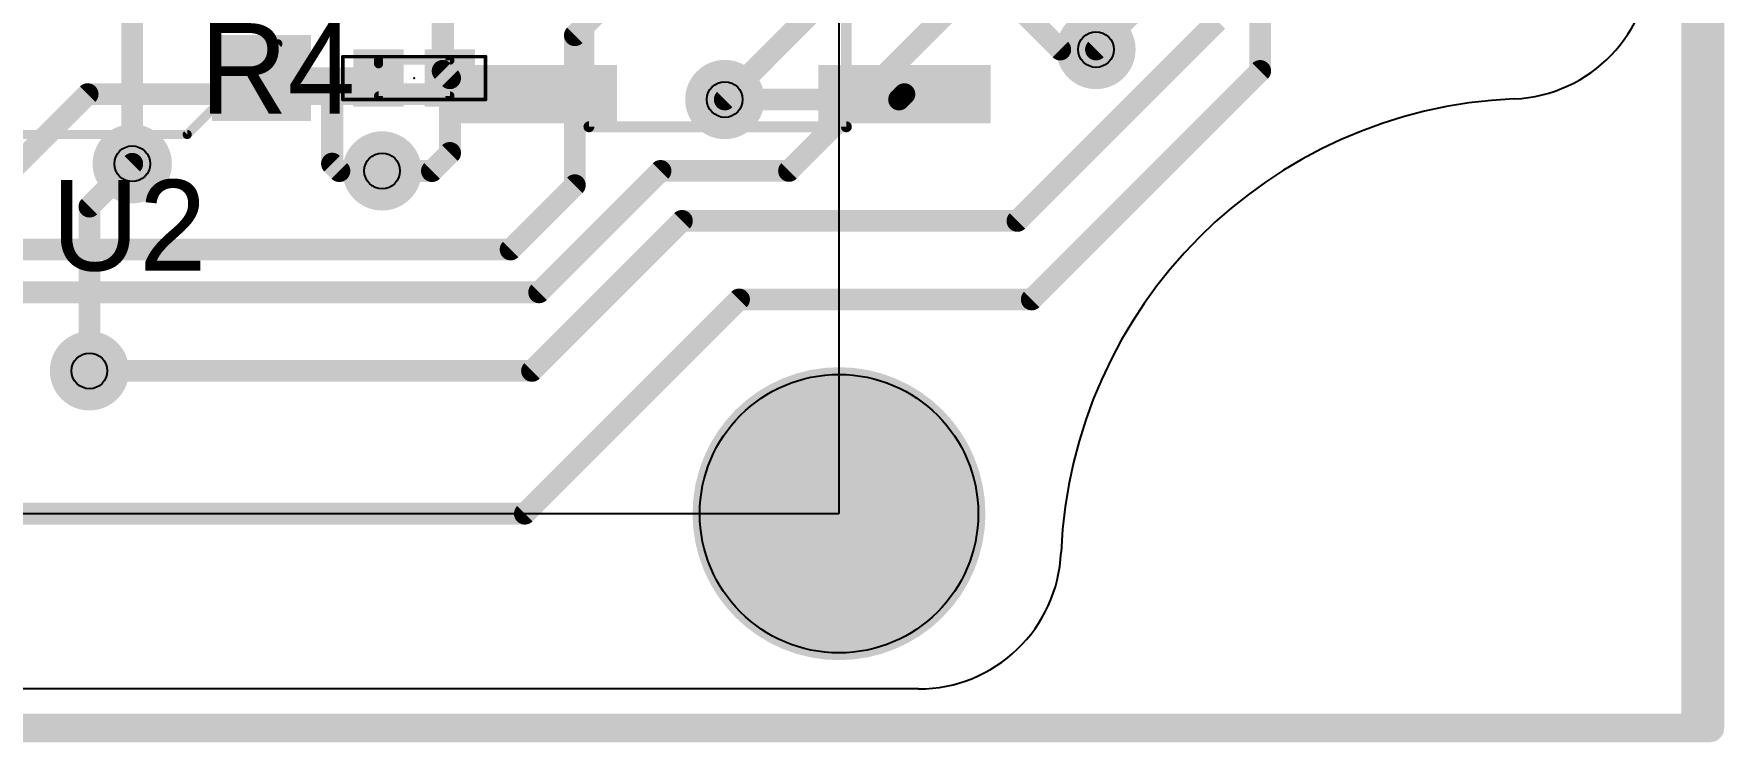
# Model space of a CAD drawing. Extents: x -32.4 to 32.4, y -21.2 to 21.1.
# Drawn here: x 5.22 to 28.9, y -21.2 to -11.28 of the extents above; entities that cross this region are included whole.
import ezdxf
from ezdxf.enums import TextEntityAlignment as Align

# ---------------------------------------------------------------- set-up
doc = ezdxf.new("R2010")
doc.units = 0
for name, color, linetype in [('1', 22, 'CONTINUOUS'), ('16', 175, 'CONTINUOUS'), ('18', 82, 'CONTINUOUS'), ('19', 53, 'CONTINUOUS'), ('20', 7, 'CONTINUOUS'), ('21', 253, 'CONTINUOUS'), ('22', 253, 'CONTINUOUS'), ('23', 7, 'CONTINUOUS'), ('25', 253, 'CONTINUOUS'), ('29', 7, 'CONTINUOUS'), ('30', 253, 'CONTINUOUS'), ('31', 253, 'CONTINUOUS'), ('32', 253, 'CONTINUOUS'), ('39', 22, 'CONTINUOUS'), ('44', 253, 'CONTINUOUS'), ('51', 253, 'CONTINUOUS'), ('52', 253, 'CONTINUOUS')]:
    doc.layers.add(name, color=color, linetype=linetype)

# ---------------------------------------------------------------- blocks, each defined once
blk = doc.blocks.new('RECT')
blk.add_solid([(-0.5, -0.5), (0.5, -0.5), (-0.5, 0.5), (0.5, 0.5)])
blk = doc.blocks.new('ROUNDV')
at = {"const_width": 0.5}
blk.add_lwpolyline([(0, -0.25, 1), (0, 0.25, 1), (0, -0.25)], format="xyb", dxfattribs=at)

msp = doc.modelspace()

# ---------------------------------------------------------------- linework, layer by layer
at = {"layer": '1'}
for points, const_width in [([(28.7, 20.9), (28.7, -21)], 0.4), ([(22.4, -6.8), (22.4, -11.8)], 0.3048), ([(17.805, -9.295), (14.9, -12.2)], 0.3048), ([(19.055, -9.945), (15.8, -13.2)], 0.3048), ([(10.95, -10.15), (10.95, -11.8)], 0.3096), ([(13.505, -10.595), (12.8, -11.3)], 0.3048), ([(20.8278, -10.7722), (20.1, -11.5)], 0.3048), ([(6.6, -13.1), (6.6, -11)], 0.3048), ([(21.8, -11.1), (19, -13.9)], 0.3048), ([(12.8, -11.3), (12.8, -13.4)], 0.3048), ([(10.05, -11.9), (8.41, -11.9)], 0.3048), ([(10.95, -11.8), (11.05, -11.9)], 0.3096), ([(11.05, -11.9), (11.05, -12.95)], 0.3096), ([(22.4, -11.8), (19.2, -15)], 0.3048), ([(11.05, -12.95), (10.8, -13.2)], 0.3096), ([(10.8, -13.2), (10.1, -13.2)], 0.3096), ([(12.8, -13.4), (11.9, -14.3)], 0.3048), ([(14, -13.2), (12.3, -14.9)], 0.3048), ([(15.8, -13.2), (14, -13.2)], 0.3048), ([(14.3, -13.9), (12.2, -16)], 0.3048), ([(19, -13.9), (14.3, -13.9)], 0.3048), ([(11.9, -14.3), (4.1, -14.3)], 0.3048), ([(3.5, -14.9), (12.3, -14.9)], 0.3048), ([(15.1, -15), (12.1, -18)], 0.3048), ([(19.2, -15), (15.1, -15)], 0.3048), ([(12.2, -16), (6, -16)], 0.3048), ([(12.1, -18), (-10.5, -18)], 0.3048), ([(28.7, -21), (-28.3, -21)], 0.4)]:
    msp.add_lwpolyline(points, dxfattribs=dict(at, const_width=const_width))
for points, const_width in [([(12.8762, -11.3, 1), (12.7238, -11.3)], 0.1524), ([(12.7461, -11.2461, 1), (12.8539, -11.3539)], 0.1524), ([(20.0461, -11.4461, 1), (20.1539, -11.5539)], 0.1524), ([(8.41, -11.8238, 1), (8.41, -11.9762)], 0.1524), ([(10.05, -11.9762, 1), (10.05, -11.8238)], 0.1524), ([(11.0047, -11.7453, 1), (10.8953, -11.8547)], 0.1548), ([(10.8726, -11.8, 1), (11.0274, -11.8)], 0.1548), ([(11.1274, -11.9, 1), (10.9726, -11.9)], 0.1548), ([(10.9953, -11.9547, 1), (11.1047, -11.8453)], 0.1548), ([(22.3238, -11.8, 1), (22.4762, -11.8)], 0.1524), ([(22.4539, -11.8539, 1), (22.3461, -11.7461)], 0.1524), ([(14.8461, -12.1461, 1), (14.9539, -12.2539)], 0.1524), ([(10.9726, -12.95, 1), (11.1274, -12.95)], 0.1548), ([(11.1047, -13.0047, 1), (10.9953, -12.8953)], 0.1548), ([(6.5238, -13.1, 1), (6.6762, -13.1)], 0.1524), ([(10.1, -13.1226, 1), (10.1, -13.2774)], 0.1548), ([(10.7453, -13.1453, 1), (10.8547, -13.2547)], 0.1548), ([(10.8, -13.2774, 1), (10.8, -13.1226)], 0.1548), ([(12.8539, -13.4539, 1), (12.7461, -13.3461)], 0.1524), ([(14, -13.1238, 1), (14, -13.2762)], 0.1524), ([(14.0539, -13.2539, 1), (13.9461, -13.1461)], 0.1524), ([(15.7461, -13.1461, 1), (15.8539, -13.2539)], 0.1524), ([(15.8, -13.2762, 1), (15.8, -13.1238)], 0.1524), ([(12.7238, -13.4, 1), (12.8762, -13.4)], 0.1524), ([(14.3, -13.8238, 1), (14.3, -13.9762)], 0.1524), ([(14.3539, -13.9539, 1), (14.2461, -13.8461)], 0.1524), ([(18.9461, -13.8461, 1), (19.0539, -13.9539)], 0.1524), ([(19, -13.9762, 1), (19, -13.8238)], 0.1524), ([(11.8461, -14.2461, 1), (11.9539, -14.3539)], 0.1524), ([(11.9, -14.3762, 1), (11.9, -14.2238)], 0.1524), ([(12.2461, -14.8461, 1), (12.3539, -14.9539)], 0.1524), ([(12.3, -14.9762, 1), (12.3, -14.8238)], 0.1524), ([(15.1, -14.9238, 1), (15.1, -15.0762)], 0.1524), ([(15.1539, -15.0539, 1), (15.0461, -14.9461)], 0.1524), ([(19.1461, -14.9461, 1), (19.2539, -15.0539)], 0.1524), ([(19.2, -15.0762, 1), (19.2, -14.9238)], 0.1524), ([(6, -15.9238, 1), (6, -16.0762)], 0.1524), ([(12.2, -16.0762, 1), (12.2, -15.9238)], 0.1524), ([(12.1461, -15.9461, 1), (12.2539, -16.0539)], 0.1524), ([(12.0461, -17.9461, 1), (12.1539, -18.0539)], 0.1524), ([(12.1, -18.0762, 1), (12.1, -17.9238)], 0.1524), ([(28.7, -21.1, 1), (28.7, -20.9)], 0.2), ([(28.6, -21, 1), (28.8, -21)], 0.2)]:
    msp.add_lwpolyline(points, format="xyb", dxfattribs=dict(at, const_width=const_width))
at = {"layer": '16'}
for points, const_width in [([(28.5, 20.9), (28.5, -21)], 0.4), ([(19.6, -11.5), (18.955, -10.855)], 0.3048), ([(20.1, -11.5), (19.6, -11.5)], 0.3048), ([(5.975, -12.125), (2.2, -15.9)], 0.3048), ([(9.4, -12.125), (5.975, -12.125)], 0.3048), ([(9.4, -13.1), (9.4, -12.125)], 0.3096), ([(12.1838, -12.125), (9.4, -12.125)], 0.3048), ([(14.9, -12.2), (17.3412, -12.2)], 0.3048), ([(17.3412, -12.2), (17.4162, -12.125)], 0.3048), ([(6, -13.7), (6.6, -13.1)], 0.3048), ([(9.5, -13.2), (9.4, -13.1)], 0.3096), ([(10.1, -13.2), (9.5, -13.2)], 0.3096), ([(6, -16), (6, -13.7)], 0.3048), ([(28.5, -21), (-28.3, -21)], 0.4)]:
    msp.add_lwpolyline(points, dxfattribs=dict(at, const_width=const_width))
for points, const_width in [([(19.6, -11.4238, 1), (19.6, -11.5762)], 0.1524), ([(20.1, -11.5762, 1), (20.1, -11.4238)], 0.1524), ([(19.5461, -11.5539, 1), (19.6539, -11.4461)], 0.1524), ([(5.975, -12.0488, 1), (5.975, -12.2012)], 0.1524), ([(6.0289, -12.1789, 1), (5.9211, -12.0711)], 0.1524), ([(9.4774, -12.125, 1), (9.3226, -12.125)], 0.1548), ([(9.4, -12.0488, 1), (9.4, -12.2012)], 0.1524), ([(9.4, -12.2012, 1), (9.4, -12.0488)], 0.1524), ([(12.1838, -12.2012, 1), (12.1838, -12.0488)], 0.1524), ([(14.9, -12.1238, 1), (14.9, -12.2762)], 0.1524), ([(17.2873, -12.1461, 1), (17.3951, -12.2539)], 0.1524), ([(17.3412, -12.2762, 1), (17.3412, -12.1238)], 0.1524), ([(17.4701, -12.1789, 1), (17.3623, -12.0711)], 0.1524), ([(6.6539, -13.1539, 1), (6.5461, -13.0461)], 0.1524), ([(9.4547, -13.0453, 1), (9.3453, -13.1547)], 0.1548), ([(9.3226, -13.1, 1), (9.4774, -13.1)], 0.1548), ([(9.5, -13.1226, 1), (9.5, -13.2774)], 0.1548), ([(9.4453, -13.2547, 1), (9.5547, -13.1453)], 0.1548), ([(10.1, -13.2774, 1), (10.1, -13.1226)], 0.1548), ([(6.0762, -13.7, 1), (5.9238, -13.7)], 0.1524), ([(5.9461, -13.6461, 1), (6.0539, -13.7539)], 0.1524), ([(5.9238, -16, 1), (6.0762, -16)], 0.1524), ([(28.5, -21.1, 1), (28.5, -20.9)], 0.2), ([(28.4, -21, 1), (28.6, -21)], 0.2)]:
    msp.add_lwpolyline(points, format="xyb", dxfattribs=dict(at, const_width=const_width))
at = {"layer": '19'}
for p, q in [((16.5, 18), (16.5, -18)), ((16.5, -18), (-16.5, -18))]:
    msp.add_line(p, q, dxfattribs=at)
at = {"layer": '20'}
msp.add_line((17.6127, -20.455), (-17.6127, -20.455), dxfattribs=at)
msp.add_circle((16.5, -18), 1.95, dxfattribs=at)
for centre, radius, start, end in [((25.875, -10.1927), 2, 272.4226, 0), ((26.24, -18.82), 6.635, 92.4226, 177.5774), ((17.6127, -18.455), 2, 270, 357.5774)]:
    msp.add_arc(centre, radius, start, end, dxfattribs=at)
at = {"layer": '21', "const_width": 0.127}
for points in [[(7.37, -12.69), (8.64, -11.42)], [(3.56, -12.69), (7.37, -12.69)]]:
    msp.add_lwpolyline(points, dxfattribs=at)
at = {"layer": '21', "const_width": 0.0635}
for points in [[(8.6625, -11.4425, 1), (8.6175, -11.3975)], [(7.3475, -12.6675, 1), (7.3925, -12.7125)], [(7.37, -12.7218, 1), (7.37, -12.6583)]]:
    msp.add_lwpolyline(points, format="xyb", dxfattribs=at)
at = {"layer": '22', "const_width": 0.1524}
msp.add_lwpolyline([(16.603, -12.582), (12.997, -12.582)], dxfattribs=at)
at = {"layer": '22', "const_width": 0.0762}
for points in [[(12.997, -12.5439, 1), (12.997, -12.6201)], [(16.603, -12.6201, 1), (16.603, -12.5439)]]:
    msp.add_lwpolyline(points, format="xyb", dxfattribs=at)
at = {"layer": '23'}
msp.add_point((10.55, -11.9), dxfattribs=at)
at = {"layer": '29', "const_width": 2.0516}
msp.add_lwpolyline([(16.5, -19.0258, 1), (16.5, -16.9742, 1), (16.5, -19.0258)], format="xyb", dxfattribs=at)
at = {"layer": '30', "const_width": 2.0516}
msp.add_lwpolyline([(16.5, -19.0258, 1), (16.5, -16.9742, 1), (16.5, -19.0258)], format="xyb", dxfattribs=at)
at = {"layer": '39', "const_width": 0.0508}
for points in [[(9.55, -11.6), (9.55, -12.2)], [(11.55, -11.6), (9.55, -11.6)], [(11.55, -12.2), (11.55, -11.6)], [(9.55, -12.2), (11.55, -12.2)]]:
    msp.add_lwpolyline(points, dxfattribs=at)
at = {"layer": '39', "const_width": 0.0254}
for points in [[(9.5627, -11.6, 1), (9.5373, -11.6)], [(9.55, -11.5873, 1), (9.55, -11.6127)], [(11.5627, -11.6, 1), (11.5373, -11.6)], [(11.55, -11.6127, 1), (11.55, -11.5873)], [(9.55, -12.1873, 1), (9.55, -12.2127)], [(9.5373, -12.2, 1), (9.5627, -12.2)], [(11.5373, -12.2, 1), (11.5627, -12.2)], [(11.55, -12.2127, 1), (11.55, -12.1873)]]:
    msp.add_lwpolyline(points, format="xyb", dxfattribs=at)
at = {"layer": '44'}
for centre in [(20.1, -11.5), (14.9, -12.2), (6.6, -13.1), (10.1, -13.2), (6, -16)]:
    msp.add_circle(centre, 0.25, dxfattribs=at)
at = {"layer": '51', "const_width": 0.0635}
for points in [[(10.05, -11.6182, 1), (10.05, -11.6818)], [(10.0818, -11.65, 1), (10.0183, -11.65)], [(10.0818, -11.65, 1), (10.0183, -11.65)], [(11.0818, -11.65, 1), (11.0183, -11.65)], [(11.05, -11.6818, 1), (11.05, -11.6182)], [(10.0183, -11.7, 1), (10.0818, -11.7)], [(10.05, -12.1182, 1), (10.05, -12.1818)], [(10.0183, -12.15, 1), (10.0818, -12.15)], [(11.0183, -12.15, 1), (11.0818, -12.15)], [(11.05, -12.1818, 1), (11.05, -12.1182)]]:
    msp.add_lwpolyline(points, format="xyb", dxfattribs=at)
at = {"layer": '51', "const_width": 0.127}
for points in [[(10.05, -11.65), (10.05, -12.15)], [(11.05, -11.65), (10.05, -11.65)], [(10.05, -11.65), (10.05, -11.7)], [(11.05, -12.15), (11.05, -11.65)], [(10.05, -12.15), (11.05, -12.15)]]:
    msp.add_lwpolyline(points, dxfattribs=at)
at = {"layer": '52', "const_width": 0.1524}
for points in [[(12.997, -12.582), (12.997, -7.858)], [(16.603, -7.858), (16.603, -12.582)]]:
    msp.add_lwpolyline(points, dxfattribs=at)
at = {"layer": '52', "const_width": 0.0762}
for points in [[(12.9589, -12.582, 1), (13.0351, -12.582)], [(16.5649, -12.582, 1), (16.6411, -12.582)]]:
    msp.add_lwpolyline(points, format="xyb", dxfattribs=at)

# ---------------------------------------------------------------- block references
at = {"layer": '1', "xscale": 1.18, "rotation": 180}
msp.add_blockref('RECT', (8.41, -11.9), dxfattribs=at)
at = {"layer": '1', "xscale": 0.5, "yscale": 0.6}
for p in [(10.05, -11.9), (11.05, -11.9)]:
    msp.add_blockref('RECT', p, dxfattribs=at)
at = {"layer": '16', "xscale": 0.6096, "yscale": 2.2098, "rotation": 270}
for p in [(12.1838, -12.125), (17.4162, -12.125)]:
    msp.add_blockref('RECT', p, dxfattribs=at)
at = {"layer": '18', "xscale": 0.9064, "yscale": 0.9064}
for p in [(20.1, -11.5), (20.1, -11.5), (14.9, -12.2), (14.9, -12.2), (6.6, -13.1), (6.6, -13.1), (10.1, -13.2), (10.1, -13.2), (6, -16), (6, -16)]:
    msp.add_blockref('ROUNDV', p, dxfattribs=at)
at = {"layer": '29'}
for name, p, xscale, yscale in [('ROUNDV', (20.1, -11.5), 1.1096, 1.1096), ('RECT', (10.05, -11.9), 0.7032, 0.8032), ('RECT', (11.05, -11.9), 0.7032, 0.8032), ('ROUNDV', (14.9, -12.2), 1.1096, 1.1096), ('ROUNDV', (6.6, -13.1), 1.1096, 1.1096), ('ROUNDV', (10.1, -13.2), 1.1096, 1.1096), ('ROUNDV', (6, -16), 1.1096, 1.1096)]:
    msp.add_blockref(name, p, dxfattribs=dict(at, xscale=xscale, yscale=yscale))
at = {"layer": '29', "xscale": 1.3832, "yscale": 1.2032, "rotation": 180}
msp.add_blockref('RECT', (8.41, -11.9), dxfattribs=at)
at = {"layer": '30', "xscale": 1.1096, "yscale": 1.1096}
for p in [(20.1, -11.5), (14.9, -12.2), (6.6, -13.1), (10.1, -13.2), (6, -16)]:
    msp.add_blockref('ROUNDV', p, dxfattribs=at)
at = {"layer": '30', "xscale": 0.8128, "yscale": 2.413, "rotation": 270}
for p in [(12.1838, -12.125), (17.4162, -12.125)]:
    msp.add_blockref('RECT', p, dxfattribs=at)
at = {"layer": '31', "xscale": 1.18, "rotation": 180}
msp.add_blockref('RECT', (8.41, -11.9), dxfattribs=at)
at = {"layer": '31', "xscale": 0.5, "yscale": 0.6}
for p in [(10.05, -11.9), (11.05, -11.9)]:
    msp.add_blockref('RECT', p, dxfattribs=at)
at = {"layer": '32', "xscale": 0.6096, "yscale": 2.2098, "rotation": 270}
for p in [(12.1838, -12.125), (17.4162, -12.125)]:
    msp.add_blockref('RECT', p, dxfattribs=at)
at = {"layer": '52', "xscale": 0.3556, "yscale": 1.016, "rotation": 270}
for p in [(12.4378, -12.125), (17.1622, -12.125)]:
    msp.add_blockref('RECT', p, dxfattribs=at)

# ---------------------------------------------------------------- texts
at = {"layer": '25'}
msp.add_text('R4', height=1.27, dxfattribs=at).set_placement((7.55, -12.4))
msp.add_text('U2', height=1.27, dxfattribs=at).set_placement((7.64, -13.325), align=Align.TOP_RIGHT)

doc.saveas('drawing.dxf')
